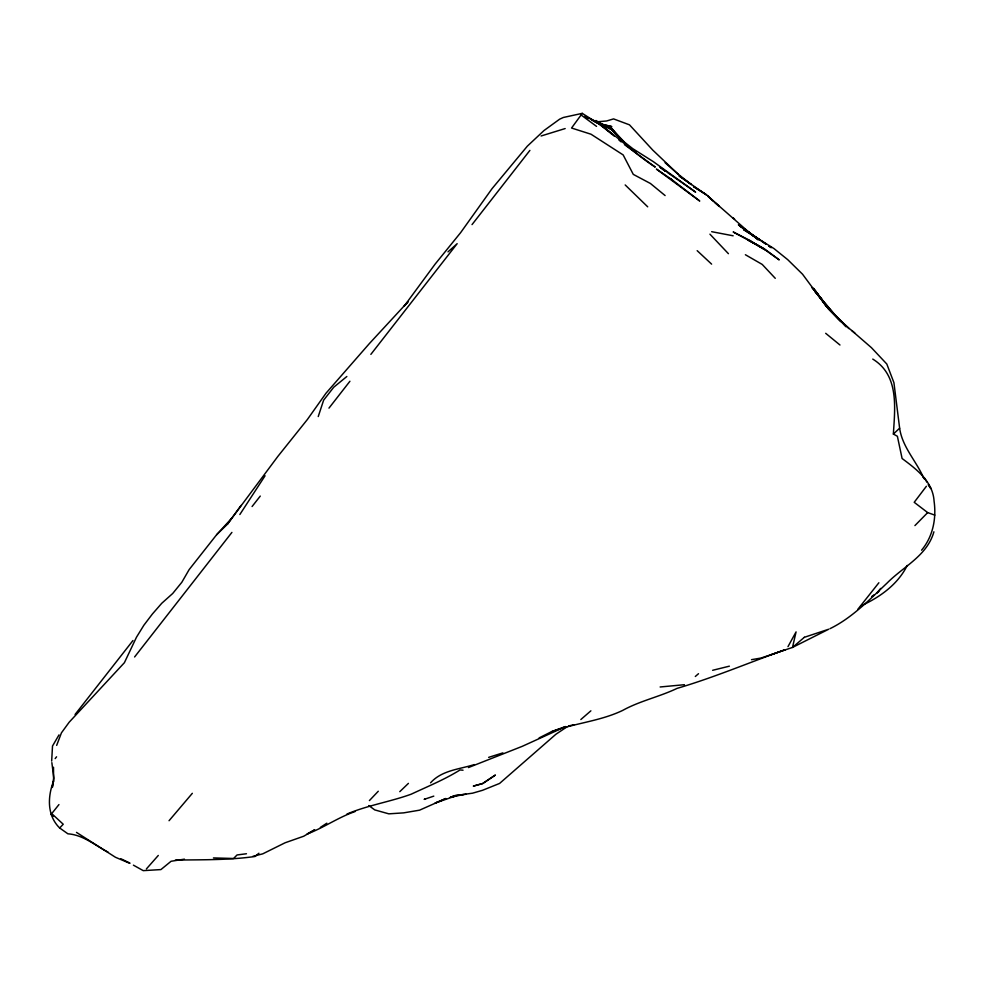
<?xml version="1.0" encoding="UTF-8"?>
<svg xmlns="http://www.w3.org/2000/svg" width="984" height="984" viewBox="0 0 984 984"><rect width="100%" height="100%" fill="white"/><g stroke="black" fill="none" stroke-linecap="round" stroke-linejoin="round"><path stroke-width="1.48" d="M921.565 550.191C932.967 536.551 936.497 518.531 934.087 501.213C932.894 481.557 916.596 469.307 902.094 458.507L897.383 436.256L893.374 434.055C894.936 407.671 899.265 375.31 872.759 359.086M51.672 761.087L52.509 746.02L59.003 734.888M53.517 767.262L53.566 781.075L52.3 787.471L53.849 778.147L51.857 762.661M53.566 781.075C47.601 796.659 46.888 815.33 59.581 827.925L67.908 833.817C83.136 834.85 95.153 845.428 108.191 852.206M318.238 416.552L323.638 400.156L333.724 387.241L346.848 376.503M56.666 745.38L61.451 732.822L69.163 722.231L124.402 662.687L136.481 637.214L143.861 625.246L152.397 614.004L161.782 603.254L172.692 593.5L181.819 582.282L189.149 569.601L216.603 534.755L232.273 517.609L277.869 456.392L307.402 419.467L326.012 393.206L369.43 343.514L408.028 301.731L404.166 306.159L435.076 264.167L460.66 232.605L492.037 188.67L527.362 146.136L544.017 130.528L559.662 119.162L563.352 117.477L582.27 113.357L598.137 123.504L591.568 119.974M933.902 531.803C927.199 555.8 903.41 566.501 887.137 583.008C869.45 599.662 852.07 617.866 830.053 628.641M665.11 195.558L650.436 183.491L633.278 174.377L623.167 154.931L591.015 134.218L571.556 128.031L582.27 113.357M787.975 646.648L796.068 631.9L792.501 647.435L761.05 658.038L751.505 659.674M907.248 565.431C897.642 584.73 879.708 597.325 860.569 606.082M265.065 475.776L239.838 514.521M216.603 534.755L227.488 524.152L241.08 505.432M227.488 524.152L232.273 517.609M132.975 640.523L75.067 714.482M926.375 486.293L914.21 502.307L927.678 512.602L934.8 515.112M878.872 582.762L857.716 609.465M231.904 532.406L134.599 656.968M349.923 381.251L328.963 408.126M370.857 354.375L457.154 243.675L447.991 251.879M529.896 150.392L472.025 224.61M252.076 506.526L260.268 496.084M55.166 758.59L56.568 756.807M58.954 804.58L51.721 813.608L63.234 824.248L59.643 828.024M880.68 588.432L876.99 592.971L878.761 591.556M192.335 793.313L169.051 820.717M158.289 855.453L146.395 868.934M369.406 800.582L378.274 791.247M914.923 525.591L927.678 512.602M399.787 791.665L408.421 783.375M893.374 434.055L899.634 428.188L893.927 382.69L886.818 364.043L871.418 347.659L838.393 319.013L826.154 306.098L802.538 274.204L787.717 259.653L773.953 248.558L743.474 229.518L760.337 240.256L740.103 226.271M430.574 782.821C441.767 770.238 459.454 769.316 474.374 764.568M923.066 476.908L924.468 478.101L923.927 478.605C916.633 461.312 902.303 447.314 899.634 428.188M580.831 719.538L590.88 710.829M695.307 676.488L698.505 673.708M258.903 853.239L255.053 856.474C228.559 860.262 201.905 859.635 175.324 860.102M594.668 121.549L596.033 120.552L611.236 129.384L624.323 142.09L611.236 129.384L604.336 126.112M871.787 596.464L874.112 594.828M566.944 726.869L555.849 734.298L499.589 783.436L482.504 790.312L472.578 793.178L452.972 795.921L466.035 794.248M320.366 827.421L326.823 823.202M539.121 737.902L551.52 731.69L565.382 726.549M561.753 728.344L565.517 726.61M560.499 728.923L522.209 746.352L468.433 767.569M541.077 135.989L565.16 128.56M355.039 811.579C338.275 817.274 323.748 827.778 307.131 833.989L314.683 829.819L303.724 836.228L285.077 842.784L262.753 853.841L252.827 856.375M771.481 654.606L785.134 649.735C749.107 662.576 713.818 677.582 677.103 688.37C659.366 696.856 639.908 700.866 622.638 710.436C600.105 721.198 574.816 723.154 551.52 731.69M346.946 814.039C367.77 805.269 390.082 801.825 411.177 794.199C427.72 786.462 444.485 779.623 460.032 769.955L463.046 770.201M425.432 798.946L424.153 799.377L433.796 796.13M488.654 757.36L502.91 752.883M712.637 670.301L729.378 666.168M568.531 725.958L573.918 724.765M463.329 794.58L450.254 797.286L455.112 796.142L435.088 803.067L445.838 798.516L419.59 810.164L403.612 812.87L388.828 813.842L374.719 809.894L368.803 805.552M184.438 859.155L171.081 861.271L160.909 869.585L143.246 870.643L133.406 865.157M246.455 853.755L237.058 854.961L233.54 858.491L213.442 857.925M660.129 686.98L684.446 684.704M598.1 121.721L606.611 120.983L613.573 118.904L629.477 124.833L652.835 150.171L678.419 174.463L665.11 162.729M711.666 231.683L733.154 235.791M600.215 124.045L611.839 126.629L600.634 123.861M603.217 125.362L611.433 128.129L623.708 141.548L632.798 148.682L653.364 161.671L695.614 192.126L667.041 172.212M598.862 123.184L611.433 128.129L617.927 136.038M129.703 863.3L115.46 857.273L76.494 832.39M120.786 858.724L129.826 863.017M585.025 116.235L598.198 122.582L612.392 134.439L597.399 122.754C617.595 136.345 634.692 153.959 655.246 167.083L624.434 144.623M586.329 117.157L588.949 118.56M745.38 254.733L762.219 264.425L775.269 278.324M662.564 169.199L665.836 171.4L659.981 167.206L664.963 170.749M761.542 241.068L766.364 244.327L756.536 237.697M671.026 179.026L656.389 169.063L699.747 201.031L671.026 179.026L672.06 179.801M760.337 240.256L738.381 224.795L750.46 233.528M581.298 115.128L596.538 126.382M624.815 143.443L628.186 146.075M632.687 149.593L636.045 152.237M677.398 173.553L691.408 184.611L679.071 175.865L706.451 194.893L693.511 186.591L706.758 194.93L719.341 206.505L715.122 202.704M753.756 236.222L758.147 239.825M825.687 333.305L839.967 345.003M757.901 239.567L748.726 231.953L753.215 236.135M611.261 133.603L614.557 136.358M618.948 140.035L621.138 141.868M50.836 814.334L53.148 816.289M851.836 330.501L854.875 333.084M751.395 234.364L707.742 196.062L713.019 200.81M733.055 217.747L734.605 219.161M845.785 325.802L828.503 308.914L815.551 291.276L828.503 308.914L841.086 321.694L826.154 306.098L813.596 288.398L822.206 299.985L811.96 287.451L833.51 313.404L845.883 326.725M697.176 250.674L711.616 264.13M625.184 184.943L647.706 206.825M833.51 313.404L848.934 328.644M728.418 253.688L709.944 234.18M818.319 295.569L822.144 299.899L814.875 291.645M822.439 300.268L836.019 316.073M928.269 484.829L930.864 488.568L928.466 484.645M924.468 478.101L926.866 482.025M804.359 637.3L792.501 647.435L828.725 629.219L804.359 637.3M495.21 775.158L482.738 783.51L473.452 786.081L482.738 783.51L495.21 775.158M750.398 240.723L733.178 231.966L764.384 248.841L779.242 259.887L761.862 247.537L747.705 239.838L764.74 249.641L750.398 240.723M771.173 247.587L768.775 245.963L771.173 247.587"/></g></svg>
